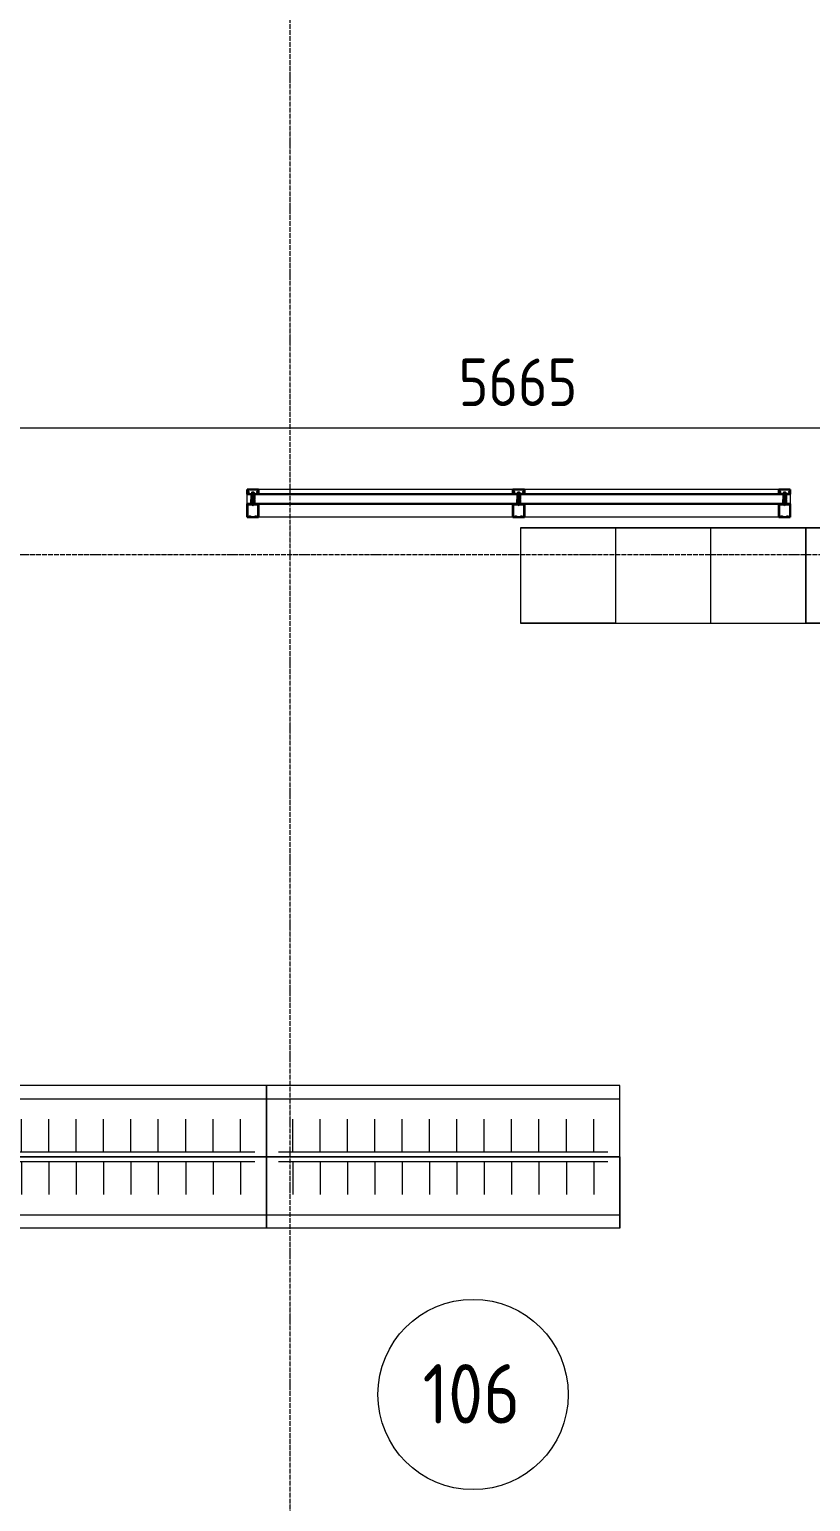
# Model space of a CAD drawing. Header units: millimetres. Extents: x -11886 to 68941, y -8130 to 45506.
# Drawn here: x 2464 to 5748, y 4625 to 10815 of the extents above; entities that cross this region are included whole.
import ezdxf

# ---------------------------------------------------------------- set-up
doc = ezdxf.new("R2010")
doc.units = ezdxf.units.MM
doc.linetypes.add('ADSK_Линия сетки', pattern=[25, 20, -2.5, 0, -2.5])
for name, color, linetype, lineweight in [('Витраж', 7, 'Continuous', 18), ('Марки помещений', 7, 'Continuous', 20), ('Оси', 7, 'Continuous', 9), ('Панели витража', 7, 'Continuous', 18), ('Размеры', 7, 'Continuous', 9), ('Размеры-100', 7, 'Continuous', 9), ('Узлы', 7, 'Continuous', 18)]:
    doc.layers.add(name, color=color, linetype=linetype, lineweight=lineweight)
doc.layers.add('ТХ', color=5, linetype='Continuous', lineweight=9, true_color=0x0000ff)
doc.layers.add('ТХ 1 этаж_dwg', color=7, linetype='Continuous', lineweight=9, true_color=0x767676)
doc.styles.add('GOST Common_1', font='GOST_Common.ttf', dxfattribs={"width": 0.9, "height": 200})
doc.styles.add('GOST Common_2', font='GOST_Common.ttf', dxfattribs={"width": 0.9, "height": 250})
doc.dimstyles.new('ADSK_Основной_2_мм_Округление_до_1_мм_3', dxfattribs={"dimscale": 304.8, "dimtxt": 201.142999, "dimasz": 0.463911, "dimexe": 0.492126, "dimexo": 0.492126, "dimgap": 0.098425, "dimtad": 1, "dimdec": 0, "dimdsep": 46, "dimtxsty": 'GOST Common_1', "dimblk1": 'OBLIQUE', "dimblk2": 'OBLIQUE', "dimsah": 1, "dimcen": 0.09, "dimdle": 0.492126, "dimazin": 2, "dimtfac": 1, "dimtdec": 4, "dimtix": 1, "dimtmove": 0, "dimatfit": 3, "dimfxl": 1, "dimtvp": 1, "dimtolj": 1, "dimtzin": 0, "dimlwd": 20, "dimlwe": 20, "dimarcsym": 2})

# ---------------------------------------------------------------- blocks, each defined once
blk = doc.blocks.new('Системная панель - ADSK_Cтеклопакет_40мм-2120446-01 План 1-го этажа кладочный')
at = {"layer": 'Панели витража', "lineweight": 30}
for p, q in [((558.5625, 20), (-558.5625, 20)), ((-558.5625, 20), (-558.5625, -20)), ((558.5625, -20), (558.5625, 20)), ((-558.5625, -20), (558.5625, -20))]:
    blk.add_line(p, q, dxfattribs=at)
blk = doc.blocks.new('Прямоугольный импост - 48х116мм-2120443-01 План 1-го этажа кладочный')
at = {"layer": 'Витраж'}
for p, q in [((3379.4, 8820.4), (3379.4, 8860.4)), ((4496.9, 8880.4), (3427.4, 8880.4)), ((4496.9, 8764.4), (3427.4, 8764.4))]:
    blk.add_line(p, q, dxfattribs=at)
blk = doc.blocks.new('Прямоугольный импост - 48х116мм-2120444-01 План 1-го этажа кладочный')
at = {"layer": 'Витраж'}
for p, q in [((5614.4, 8880.4), (4544.9, 8880.4)), ((5662.4, 8860.4), (5662.4, 8820.4)), ((5614.4, 8764.4), (4544.9, 8764.4))]:
    blk.add_line(p, q, dxfattribs=at)
blk = doc.blocks.new('Прямоугольный импост - 48х116-1503859-01 План 1-го этажа кладочный')
at = {"layer": 'Узлы'}
for p, q in [((-24, 76.5), (-24, 20.5)), ((24, 76.5), (-24, 76.5)), ((-21.5, 23), (-21.5, 74)), ((-21.5, 74), (-16.6, 74)), ((-15.1, 72.4), (-15.1, 70.9)), ((-15.1, 70.9), (-9.2, 70.9)), ((-9.2, 70.9), (-9.2, 72.4)), ((-7.6, 74), (7.6, 74)), ((9.2, 72.4), (9.2, 70.9)), ((9.2, 70.9), (15.1, 70.9)), ((15.1, 70.9), (15.1, 72.4)), ((16.6, 74), (21.5, 74)), ((21.5, 74), (21.5, 23)), ((24, 20.5), (24, 76.5)), ((-24, 20.5), (-18.1, 20.5)), ((-21, 23), (-21.5, 23)), ((-21, 26.1), (-21, 23)), ((-4.1, 26.8), (-20.2, 26.8)), ((-17.2, 24.3), (-15.8, 24.3)), ((-15, 20.5), (-11.8, 20.5)), ((-11, 21.3), (-11, 23.5)), ((-10.5, 24.3), (-10.5, 22.4)), ((-10.2, 24.3), (-5.9, 24.3)), ((-9.7, 21.7), (-8, 21.7)), ((-8, 21.7), (-8, 2.5)), ((-8, -14.1), (-8, 0)), ((-7.7, 2.2), (-6.7, 2.2)), ((-6.7, 0.3), (-7.7, 0.3)), ((-6.4, 2), (-6.4, 0.6)), ((-5.4, 5.1), (-5.4, 22.8)), ((-3.5, 5.1), (-5.4, 5.1)), ((-5.1, 23.5), (-5.1, 21.3)), ((-4.3, 20.5), (-0.8, 20.5)), ((-2.6, 23.8), (-2.6, 25.3)), ((2.6, 23.8), (-2.6, 23.8)), ((-2.5, -1.3), (-1.1, 4.3)), ((-0.8, 20.5), (0, 21.3)), ((0, 21.3), (0.8, 20.5)), ((0.8, 20.5), (4.3, 20.5)), ((1.1, 4.3), (2.5, -1.3)), ((2.6, 25.3), (2.6, 23.8)), ((5.4, 5.1), (3.5, 5.1)), ((20.2, 26.8), (4.1, 26.8)), ((5.1, 21.3), (5.1, 23.5)), ((5.4, 22.8), (5.4, 5.1)), ((5.9, 24.3), (10.2, 24.3)), ((6.4, 0.6), (6.4, 2)), ((6.7, 2.2), (7.7, 2.2)), ((7.7, 0.3), (6.7, 0.3)), ((8, 2.5), (8, 21.7)), ((8, 21.7), (9.7, 21.7)), ((8, -14.1), (8, 0)), ((10.5, 22.4), (10.5, 24.3)), ((11, 23.5), (11, 21.3)), ((11.8, 20.5), (15, 20.5)), ((15.8, 24.3), (17.2, 24.3)), ((18.1, 20.5), (24, 20.5)), ((21, 23), (21, 26.1)), ((21.5, 23), (21, 23)), ((-24, -20), (-24, -24.7)), ((-24, -27.3), (-24, -39.5)), ((-24, -39.5), (24, -39.5)), ((-21.4, -19.5), (-23.5, -19.5)), ((-23.2, -25.5), (-22.2, -25.5)), ((-22.7, -38.2), (-22.7, -27.8)), ((-22.7, -27.8), (-22, -27.8)), ((-7.4, -38.2), (-22.7, -38.2)), ((-22, -25.7), (-22.5, -25.7)), ((-21.8, -28), (-19.1, -32.6)), ((-18.3, -23.3), (-20.5, -23.3)), ((-18.9, -28.9), (-18.9, -25.5)), ((-18.9, -25.5), (-16, -25.5)), ((-17.4, -31.6), (-18.9, -28.9)), ((-5.7, -19.5), (-17.4, -19.5)), ((-14.5, -24), (-14.5, -22)), ((-14.5, -22), (-8.3, -22)), ((-8.3, -22), (-7.6, -22.7)), ((-6.9, -14.1), (-8, -14.1)), ((-0.4, -22.7), (-7.6, -22.7)), ((0, -38), (-7.4, -38.2)), ((-6.9, -14.1), (-6.6, -14.5)), ((-6.6, -14.5), (-6.2, -14.1)), ((-6.2, -14.1), (-4.3, -14.1)), ((-5.3, -19.1), (-5.7, -19.5)), ((-5, -19.5), (-5.3, -19.1)), ((5, -19.5), (-5, -19.5)), ((-2.4, -0.9), (-4.9, -3.8)), ((-4.9, -3.8), (-4.9, -14.1)), ((-4.9, -3.8), (4.9, -3.8)), ((-4.3, -14.1), (-3.9, -14.5)), ((-3.9, -14.5), (-3.6, -14.1)), ((-3.6, -14.1), (-2.5, -14.1)), ((-2.5, -14.1), (-2.5, -1.1)), ((2.4, -0.9), (-2.4, -0.9)), ((-0.4, -22.7), (0, -22.3)), ((0, -22.3), (0.4, -22.7)), ((15.9, -38.2), (0, -38)), ((7.6, -22.7), (0.4, -22.7)), ((4.9, -3.8), (2.4, -0.9)), ((2.5, -1.3), (2.5, -14.1)), ((2.5, -14.1), (3.6, -14.1)), ((3.6, -14.1), (3.9, -14.5)), ((3.9, -14.5), (4.3, -14.1)), ((4.3, -14.1), (6.2, -14.1)), ((4.9, -3.8), (4.9, -14.1)), ((5.3, -19.1), (5, -19.5)), ((5.7, -19.5), (5.3, -19.1)), ((17.4, -19.5), (5.7, -19.5)), ((6.2, -14.1), (6.6, -14.5)), ((6.6, -14.5), (6.9, -14.1)), ((8, -14.1), (6.9, -14.1)), ((7.6, -22.7), (8.3, -22)), ((8.3, -22), (14.5, -22)), ((14.5, -22), (14.5, -24)), ((22.7, -38.2), (15.9, -38.2)), ((16, -25.5), (18.9, -25.5)), ((17, -22), (17, -21.8)), ((18.9, -28.9), (17.4, -31.6)), ((20.5, -23.3), (18.3, -23.3)), ((18.9, -25.5), (18.9, -28.9)), ((19.1, -32.6), (21.8, -28)), ((23.5, -19.5), (21.4, -19.5)), ((21.8, -21.8), (21.8, -22)), ((22.5, -25.7), (22, -25.7)), ((22, -27.8), (22.7, -27.8)), ((22.2, -25.5), (23.2, -25.5)), ((22.7, -27.8), (22.7, -38.2)), ((24, -24.7), (24, -20)), ((24, -39.5), (24, -27.3))]:
    blk.add_line(p, q, dxfattribs=at)
at = {"layer": 'Узлы', "lineweight": 9}
for p, q in [((0, 28.9), (-2.4, 26.5)), ((-2.4, 26.5), (-2.4, -0.9)), ((2.4, 26.5), (0, 28.9)), ((2.4, -0.9), (2.4, 26.5)), ((-8, -19.5), (-8, -14.1)), ((-6.3, -23.7), (-6.3, -22.7)), ((6.4, -23.7), (-6.3, -23.7)), ((-5.2, -27.2), (-5.2, -23.7)), ((-5.1, -27.3), (5.1, -27.3)), ((3.9, -28.1), (-3.9, -28.1)), ((-2.6, -27.2), (-2.6, -23.7)), ((-2.5, -14.1), (-2.5, -19.5)), ((2.5, -14.1), (2.5, -19.5)), ((2.6, -27.2), (2.6, -23.7)), ((5.2, -27.2), (5.2, -23.7)), ((6.4, -22.7), (6.4, -23.7)), ((8, -14.1), (8, -19.5))]:
    blk.add_line(p, q, dxfattribs=at)
at = {"layer": 'Узлы'}
for centre, radius, start, end in [((-16.6, 72.4), 1.52, 0, 90), ((-7.6, 72.4), 1.52, 90, 180), ((7.6, 72.4), 1.52, 0, 90), ((16.6, 72.4), 1.52, 90, 180), ((-20.2, 26.1), 0.762, 90, 180), ((-17.2, 23), 1.27, 90, 180), ((-16.2, 22.8), 2.29, 180, 225.18969), ((-18.1, 20.9), 0.381, 270, 45.18969), ((-15.8, 23), 1.27, 0, 90), ((-15, 20.9), 0.381, 134.81031, 270), ((-16.9, 22.8), 2.29, 314.81031, 0), ((-11.8, 21.3), 0.762, 270, 0), ((-10.2, 23.5), 0.762, 90, 180), ((-9.7, 22.4), 0.762, 180, 270), ((-7.7, 2.5), 0.254, 180, 270), ((-7.7, 0), 0.254, 90, 180), ((-6.9, 22.8), 1.52, 360, 90), ((-6.7, 2), 0.254, 360, 90), ((-6.7, 0.6), 0.254, 270, 360), ((-5.9, 23.5), 0.762, 0, 90), ((-4.3, 21.3), 0.762, 180, 270), ((-4.1, 25.3), 1.52, 360, 90), ((0, 4), 3.63, 17.50636, 162.49364), ((0, 4), 1.09, 15, 165), ((4.1, 25.3), 1.52, 90, 180), ((4.3, 21.3), 0.762, 270, 0), ((5.9, 23.5), 0.762, 90, 180), ((6.9, 22.8), 1.52, 90, 180), ((6.7, 2), 0.254, 90, 180), ((6.7, 0.6), 0.254, 180, 270), ((7.7, 2.5), 0.254, 270, 0), ((7.7, 0), 0.254, 0, 90), ((9.7, 22.4), 0.762, 270, 0), ((10.2, 23.5), 0.762, 0, 90), ((11.8, 21.3), 0.762, 180, 270), ((15.8, 23), 1.27, 90, 180), ((16.9, 22.8), 2.29, 180, 225.18969), ((15, 20.9), 0.381, 270, 45.18969), ((17.2, 23), 1.27, 0, 90), ((18.1, 20.9), 0.381, 134.81031, 270), ((16.2, 22.8), 2.29, 314.81031, 0), ((20.2, 26.1), 0.762, 0, 90), ((-23.5, -20), 0.508, 90, 180), ((-23.2, -24.7), 0.762, 180, 270), ((-22.5, -27.3), 1.52, 90, 180), ((-22.2, -26.8), 1.27, 288.66292, 90), ((-22, -26.8), 1.02, 270, 90), ((-19.5, -21.8), 2.29, 134.81031, 180), ((-20.5, -22), 1.27, 180, 270), ((-21.4, -19.9), 0.381, 314.81031, 90), ((-18.3, -32.1), 1.02, 210, 30), ((-18.3, -22), 1.27, 270, 0), ((-17.4, -19.9), 0.381, 90, 225.18969), ((-19.3, -21.8), 2.29, 0, 45.18969), ((-16, -24), 1.52, 270, 0), ((16, -24), 1.52, 180, 270), ((19.3, -21.8), 2.29, 134.81031, 180), ((18.3, -22), 1.27, 180, 270), ((18.3, -32.1), 1.02, 150, 330), ((17.4, -19.9), 0.381, 314.81031, 90), ((20.5, -22), 1.27, 270, 0), ((21.4, -19.9), 0.381, 90, 225.18969), ((22.2, -26.8), 1.27, 90, 251.33708), ((22, -26.8), 1.02, 90, 270), ((19.5, -21.8), 2.29, 0, 45.18969), ((22.5, -27.3), 1.52, 360, 90), ((23.2, -24.7), 0.762, 270, 0), ((23.5, -20), 0.508, 0, 90)]:
    blk.add_arc(centre, radius, start, end, dxfattribs=at)
at = {"layer": 'Узлы', "lineweight": 9}
for centre, radius, start, end in [((-3.9, -26.7), 1.38, 200.94158, 339.07318), ((0, -23.9), 4.19, 234.28733, 305.71267), ((3.9, -26.7), 1.38, 200.94158, 339.07318)]:
    blk.add_arc(centre, radius, start, end, dxfattribs=at)
blk = doc.blocks.new('Прямоугольный импост - 48х116мм-1856729-01 План 1-го этажа кладочный')
at = {"layer": 'Витраж', "lineweight": 30}
for p, q in [((-24, 20), (-24, 76)), ((-24, 76), (24, 76)), ((24, 76), (24, 20)), ((-0.1875, 20), (-24, 20)), ((-0.1875, -20), (-0.1875, 20)), ((24, 20), (0.1875, 20)), ((0.1875, 20), (0.1875, -20)), ((-24, -40), (-24, -20)), ((-24, -20), (-0.1875, -20)), ((24, -40), (-24, -40)), ((0.1875, -20), (24, -20)), ((24, -20), (24, -40))]:
    blk.add_line(p, q, dxfattribs=at)
blk = doc.blocks.new('Прямоугольный импост - 48х116мм-1856723-01 План 1-го этажа кладочный')
at = {"layer": 'Витраж', "lineweight": 30}
for p, q in [((-24, 20), (-24, 76)), ((-24, 76), (24, 76)), ((24, 76), (24, 20)), ((-0.1875, 20), (-24, 20)), ((-0.1875, -20), (-0.1875, 20)), ((24, 20), (0.1875, 20)), ((0.1875, 20), (0.1875, -20)), ((-24, -40), (-24, -20)), ((-24, -20), (-0.1875, -20)), ((24, -40), (-24, -40)), ((0.1875, -20), (24, -20)), ((24, -20), (24, -40))]:
    blk.add_line(p, q, dxfattribs=at)
blk = doc.blocks.new('ТХ 1 этаж_dwg_A$C12d4e0ed-2118360-01 План 1-го этажа кладочный')
at = {"layer": 'ТХ', "color": 253, "true_color": 0xa0a0a0}
for p, q in [((56, -1485), (56, 0)), ((544, -1485), (544, 0)), ((280, -1435), (280, -50)), ((320, -1435), (320, -50)), ((280, -110), (141.4, -110)), ((320, -110), (458.6, -110)), ((280, -225), (141.4, -225)), ((320, -225), (458.6, -225)), ((280, -340), (141.4, -340)), ((320, -340), (458.6, -340)), ((280, -455), (141.4, -455)), ((320, -455), (458.6, -455)), ((280, -570), (141.4, -570)), ((320, -570), (458.6, -570)), ((280, -685), (141.4, -685)), ((320, -685), (458.6, -685)), ((280, -800), (141.4, -800)), ((320, -800), (458.6, -800)), ((280, -915), (141.4, -915)), ((320, -915), (458.6, -915)), ((280, -1030), (141.4, -1030)), ((320, -1030), (458.6, -1030)), ((280, -1145), (141.4, -1145)), ((320, -1145), (458.6, -1145)), ((280, -1260), (141.4, -1260)), ((320, -1260), (458.6, -1260)), ((280, -1375), (141.4, -1375)), ((320, -1375), (458.6, -1375))]:
    blk.add_line(p, q, dxfattribs=at)
at = {"layer": 'ТХ', "color": 253, "true_color": 0xa0a0a0, "flags": 128}
blk.add_lwpolyline([(0, -1485), (300, -1485), (300, 0), (300, -1485), (300, 0), (0, 0)], close=True, dxfattribs=at)
blk.add_lwpolyline([(600, 0), (300, 0), (600, 0), (600, -1485), (300, -1485), (300, 0), (0, 0)], dxfattribs=at)
blk = doc.blocks.new('ТХ 1 этаж_dwg_A$C5ab76661-2118362-01 План 1-го этажа кладочный')
at = {"layer": 'ТХ', "color": 253, "true_color": 0xa0a0a0}
blk.add_line((0, -200), (400, -200), dxfattribs=at)
at = {"layer": 'ТХ', "color": 253, "true_color": 0xa0a0a0, "flags": 128}
for points in [[(400, -1000), (400, 200), (400, -1000), (0, -1000), (0, 0)], [(400, -600), (0, -600), (0, -1000), (0, 200), (400, 200)]]:
    blk.add_lwpolyline(points, dxfattribs=at)
blk = doc.blocks.new('ТХ 1 этаж_dwg-2084881-01 План 1-го этажа кладочный')
at = {"extrusion": (0, 0, -1), "zscale": -1, "rotation": 90.00000000000001}
for p in [(-123529, -62554), (-124729, -62554)]:
    blk.add_blockref('ТХ 1 этаж_dwg_A$C5ab76661-2118362-01 План 1-го этажа кладочный', p, dxfattribs=at)
at = {"rotation": 270}
for p in [(121462.3, -64497.9), (122947.3, -64497.9)]:
    blk.add_blockref('ТХ 1 этаж_dwg_A$C12d4e0ed-2118360-01 План 1-го этажа кладочный', p, dxfattribs=at)
blk = doc.blocks.new('ADSK_Марка_Помещение_ОдноЗначение - Номер-247393-01 План 1-го этажа кладочный')
at = {"layer": 'Марки помещений'}
blk.add_circle((0, 0), 4, dxfattribs=at)
blk = doc.blocks.new('DIMBLOCK712-01 План 1-го этажа кладочный')
at = {"layer": 'Размеры-100', "lineweight": 20, "transparency": 16777216}
for p, q in [((1688.4, 9140), (1688.4, 9290)), ((7353.4, 9140), (7353.4, 9290)), ((1688.4, 9140), (7353.4, 9140)), ((1688.4, 9140), (1688.4, 9030.4)), ((7353.4, 9140), (7353.4, 9030.4))]:
    blk.add_line(p, q, dxfattribs=at)
at = {"layer": 'Размеры-100', "lineweight": 40, "transparency": 16777216}
for p, q in [((1688.4, 9140), (1759.1, 9210.7)), ((7353.4, 9140), (7424.1, 9210.7)), ((1688.4, 9140), (1617.7, 9069.3)), ((7353.4, 9140), (7282.7, 9069.3))]:
    blk.add_line(p, q, dxfattribs=at)
at = {"layer": 'Размеры-100', "color": 0, "lineweight": 20, "transparency": 16777216, "insert": (4268.6, 9431.4), "char_height": 200, "width": 605.475, "attachment_point": 1, "line_spacing_factor": 1.022761, "style": 'GOST Common_1'}
blk.add_mtext('5665', dxfattribs=at)
blk = doc.blocks.new('_Oblique')
at = {"color": 0, "linetype": 'ByBlock', "lineweight": -2}
blk.add_line((-0.5, -0.5), (0.5, 0.5), dxfattribs=at)

msp = doc.modelspace()

# ---------------------------------------------------------------- linework, layer by layer
at = {"layer": 'Оси', "linetype": 'ADSK_Линия сетки'}
for p, q in [((3559.9, -7330.4), (3559.9, 44421.9)), ((-11086.2, 8606.8), (57141.7, 8606.8))]:
    msp.add_line(p, q, dxfattribs=at)

# ---------------------------------------------------------------- block references
at = {"layer": 'Витраж'}
for name in ['Прямоугольный импост - 48х116мм-2120443-01 План 1-го этажа кладочный', 'Прямоугольный импост - 48х116мм-2120444-01 План 1-го этажа кладочный']:
    msp.add_blockref(name, (0, 0), dxfattribs=at)
at = {"layer": 'Витраж', "lineweight": 9, "extrusion": (0, 0, -1), "rotation": 180}
for p in [(-3403.4, 8840.9), (-4520.9, 8840.9), (-5638.4, 8840.9)]:
    msp.add_blockref('Прямоугольный импост - 48х116-1503859-01 План 1-го этажа кладочный', p, dxfattribs=at)
at = {"layer": 'Витраж', "extrusion": (0, 0, -1), "rotation": 180}
for name, p in [('Прямоугольный импост - 48х116мм-1856723-01 План 1-го этажа кладочный', (-3403.4, 8840.4)), ('Прямоугольный импост - 48х116мм-1856729-01 План 1-го этажа кладочный', (-4520.9, 8840.4)), ('Прямоугольный импост - 48х116мм-1856723-01 План 1-го этажа кладочный', (-5638.4, 8840.4))]:
    msp.add_blockref(name, p, dxfattribs=at)
at = {"layer": 'Марки помещений', "xscale": 99.99999999999993, "yscale": 99.99999999999993, "zscale": 99.99999999999993}
msp.add_blockref('ADSK_Марка_Помещение_ОдноЗначение - Номер-247393-01 План 1-го этажа кладочный', (4328.9, 5075.3), dxfattribs=at)
at = {"layer": 'Панели витража'}
for p in [(3962.1, 8840.4), (5079.6, 8840.4)]:
    msp.add_blockref('Системная панель - ADSK_Cтеклопакет_40мм-2120446-01 План 1-го этажа кладочный', p, dxfattribs=at)
at = {"layer": 'ТХ 1 этаж_dwg', "color": 253, "true_color": 0xa0a0a0}
msp.add_blockref('ТХ 1 этаж_dwg-2084881-01 План 1-го этажа кладочный', (-118001.2, 70872.8), dxfattribs=at)

# ---------------------------------------------------------------- texts
at = {"layer": 'Марки помещений', "lineweight": 9, "insert": (4116.9, 5203.1), "char_height": 250, "width": 526.709, "attachment_point": 1, "style": 'GOST Common_2'}
msp.add_mtext('106', dxfattribs=at)

# ---------------------------------------------------------------- dimensions: what is measured, and where the dimension line sits
at = {"layer": 'Размеры', "lineweight": 20}
dim = msp.add_linear_dim(base=(7353.4, 9140), p1=(1688.4, 8880.4), p2=(7353.4, 8880.4), dimstyle='ADSK_Основной_2_мм_Округление_до_1_мм_3', override={"dimpost": '<>', "dimfxl": 5665}, dxfattribs=at)
dim.commit()
dim.dimension.update_dxf_attribs({"geometry": 'DIMBLOCK712-01 План 1-го этажа кладочный', "text_midpoint": (4520.9, 9270)})

doc.saveas('drawing.dxf')
